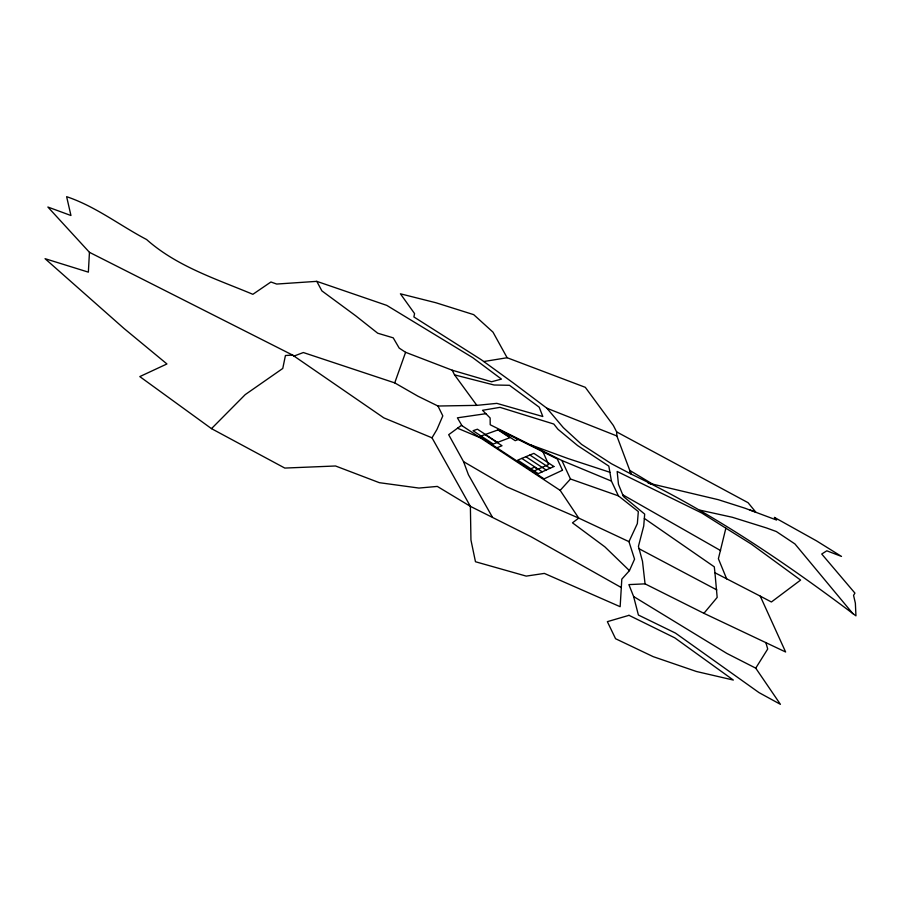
<?xml version="1.0" encoding="UTF-8"?>
<svg xmlns="http://www.w3.org/2000/svg" width="901" height="901" viewBox="0 0 901 901"><rect width="100%" height="100%" fill="white"/><g stroke="black" fill="none" stroke-linecap="round" stroke-linejoin="round"><path stroke-width="1.35" d="M89.447 252.325L88.366 272.147L45.05 258.677L123.989 328.46L166.933 363.959L139.801 376.595L211.487 428.639L284.795 468.07L335.532 465.986L379.321 482.677L418.942 488.06L437.312 486.416L470.378 506.351L530.971 536.692L621.307 587.542L620.147 606.7L544.362 573.408L526.229 576.111L475.469 561.74L470.953 540.037L470.378 506.351L432.007 437.818L383.803 417.85L292.555 355.062L89.447 252.325L47.877 207.027L70.954 215.519L66.629 196.677C95.731 206.464 119.799 225.453 146.57 239.508C176.911 266.471 216.116 278.927 252.866 294.312L270.919 281.99L276.708 284.052L316.78 281.349L386.766 305.383L472.687 357.618L501.463 379.107L491.563 381.754L452.212 370.21L405.596 352.302L399.199 348.101L393.219 337.841L377.71 333.212L355.647 315.755L321.882 290.877L316.78 281.349M621.307 587.542L621.803 579.14L629.439 570.637L634.563 559.161L628.966 541.647L637.345 523.605L638.325 511.565L618.413 495.865L570.479 479.005L561.897 460.512L490.212 424.765L490.133 417.974L482.508 410.293L499.987 407.353L553.788 424.033L557.933 429.248L577.62 445.578L608.828 466.11L611.419 481.078L618.413 495.865M726.679 578.915L718.39 558.733L725.868 528.189L701.89 513.074L617.162 471.448L618.469 484.333L623.424 496.496L644.677 514.099L643.731 525.993L638.426 546.366L642.492 561.289L645.06 583.859L703.918 613.322L785.616 651.986L760.253 596.135L714.943 572.754L714.29 566.83L644.339 518.413M452.212 370.21L454.543 374.872L494.075 384.997L509.493 385.301L539.192 407.173L542.819 416.521L496.834 403.366L476.843 405.36L437.965 406.024L417.94 396.203L394.728 382.88L405.596 352.302M432.007 437.818L436.962 429.45L442.808 415.879L437.965 406.024M645.06 583.859L628.887 584.603L633.617 596.53L638.404 615.034L675.48 633.099L759.036 692.621L780.412 704.323L755.736 668.148L767.708 649.013L765.839 642.514M703.918 613.322L717.173 597.419L714.943 572.754M628.966 541.647L578.724 518.086L560.163 490.381L570.479 479.005M211.487 428.639L245.241 394.604L282.768 368.453L285.426 355.523L292.555 355.062L294.041 356.064L303.344 352.539L394.728 382.88M560.163 490.381L461.447 425.34L448.675 434.699L463.553 461.65L468.43 474.771L492.205 516.791M532.908 471.516L548.585 464.499L542.954 451.829M529.585 469.331L534.53 467.157L537.818 469.32M496.834 447.763L502.015 445.758L485.031 434.586M518.221 439.497L515.203 440.668L498.523 429.732M497.476 442.402L509.921 437.683L498.062 429.901M483.826 361.526L507.128 357.731L585.301 387.317L613.378 425.509L616.633 431.894L616.858 435.96L631.139 474.095C711.463 512.399 785.03 562.404 855.95 615.867L855.364 603.174L853.562 595.358L854.925 593.106L821.735 554.025L826.803 550.804L841.5 556.424L816.486 540.848L774.364 517.365L776.594 520.046L744.992 508.22L718.311 499.695L648.146 483.071L652.831 484.254L629.754 470.401L631.139 474.095L611.396 463.711L581.55 444.362L563.339 427.66L546.93 408.254L513.232 382.914L481.314 359.758L413.897 316.949L414.573 313.593L400.416 293.805L435.87 302.736L473.701 314.652L492.993 332.142L507.128 357.731M485.876 413.683L457.404 417.827L461.988 425.689M699.908 510.146L732.288 517.264L766.391 527.918L776.313 531.522L794.941 543.945L852.932 613.716M609.898 472.282L568.024 458.553L530.115 444.666M750.004 509.989L755.725 512.061L748.067 502.69L616.633 431.894M546.93 408.254L616.858 435.96M561.897 460.512L611.419 481.078M457.528 428.212L480.402 437.83M755.736 668.148L726.904 653.45L633.617 596.53M760.253 596.135L771.402 601.992L800.595 580.086L751.333 544.103L725.868 528.189M638.82 548.608L716.824 589.918M622.771 494.795L720.609 550.579M463.553 461.65L506.824 486.878L578.724 518.086L572.484 522.828L604.853 546.839L629.439 570.637M529.889 455.028L550.06 468.261M525.88 456.706L546.164 470.029M521.814 458.406L542.222 471.831M454.543 374.872L476.843 405.36M562.472 470.254L544.058 478.87L479.737 436.489L498.591 429.709L557.291 458.981L562.472 470.254M553.901 466.515L538.224 473.644L517.692 460.129L533.854 453.372L553.901 466.515M497.51 442.425L493.252 444.035L473.048 430.723L477.417 429.203L497.51 442.425M629.011 615.327L607.364 621.656L615.563 638.719L653.214 656.66L696.473 671.504L733.324 680.052L674.77 637.84L629.011 615.327"/></g></svg>
